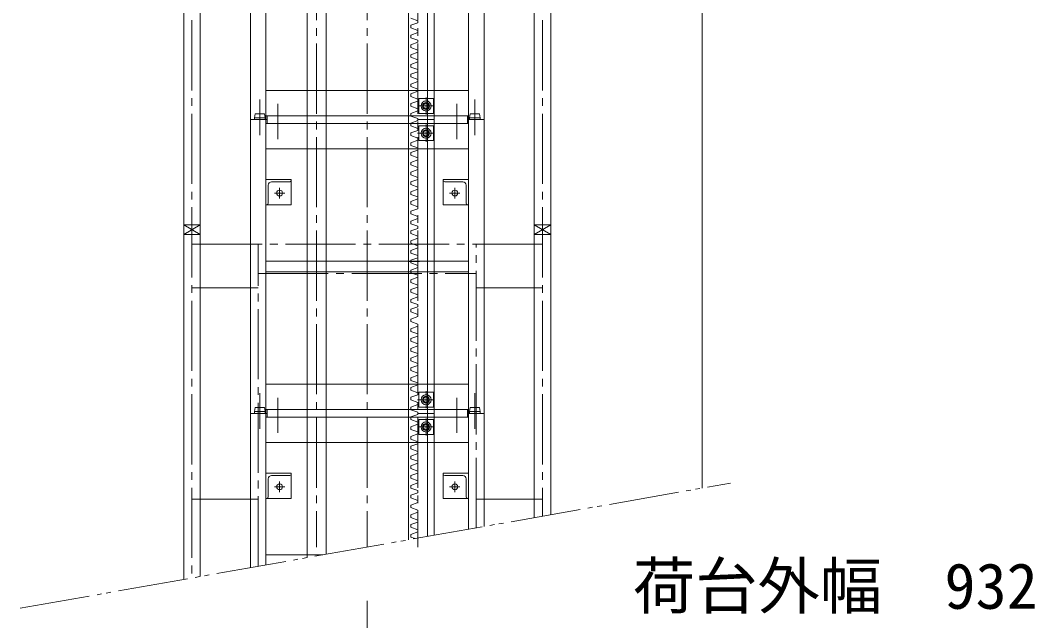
# Model space of a CAD drawing. Units: millimetres, scale not verified. Extents: x -7202 to 7173, y -9671 to 10206.
# Drawn here: x 3884 to 6489, y 2780 to 4321 of the extents above; entities that cross this region are included whole.
import ezdxf
from ezdxf.enums import TextEntityAlignment as Align

# ---------------------------------------------------------------- set-up
doc = ezdxf.new("R2010")
doc.units = ezdxf.units.MM
doc.header["$LTSCALE"] = 20
doc.linetypes.add('CHAIN2', pattern=[12, 9, -1, 1, -1])
doc.linetypes.add('DOUBLE_CHAIN2', pattern=[12.8, 9, -1, 0.6, -0.6, 0.6, -1])
for name, color, linetype, lineweight in [('0-1_10 常用実線', 3, 'Continuous', 18), ('0-3_12 常用一点鎖線', 3, 'CHAIN2', 18), ('0-5_05 寸法', 3, 'Continuous', 18), ('0-6_30 補完実線', 6, 'Continuous', 18), ('0-8_13 常用二点鎖線', 3, 'DOUBLE_CHAIN2', 18), ('0-B_20 準用実線', 4, 'Continuous', 18), ('0-C_22 準用一点鎖線', 4, 'CHAIN2', 18), ('0-E_80 躯体A', 1, 'Continuous', 18)]:
    doc.layers.add(name, color=color, linetype=linetype, lineweight=lineweight)
doc.styles.add('ＭＳ ゴシック', font='')
doc.styles.get('ＭＳ ゴシック').set_extended_font_data('MS Gothic')

msp = doc.modelspace()

# ---------------------------------------------------------------- linework, layer by layer
at = {"layer": '0-1_10 常用実線'}
for p, q in [((4475.23, 4820.42), (4475.23, 4066.42)), ((4515.23, 4820.42), (4515.23, 4066.42)), ((5035.23, 4820.42), (5035.23, 4066.42)), ((5075.23, 4066.42), (5075.23, 4820.42)), ((4887.23, 4326.96), (4905.23, 4320.41)), ((4887.23, 4308.57), (4905.23, 4315.12)), ((4887.23, 4301.83), (4887.23, 4308.57)), ((4887.23, 4301.83), (4905.23, 4295.27)), ((4905.23, 4320.41), (4905.23, 4315.12)), ((4887.23, 4283.44), (4905.23, 4289.99)), ((4887.23, 4276.69), (4887.23, 4283.44)), ((4887.23, 4276.69), (4905.23, 4270.14)), ((4905.23, 4295.27), (4905.23, 4289.99)), ((4887.23, 4258.3), (4905.23, 4264.85)), ((4887.23, 4251.56), (4887.23, 4258.3)), ((4887.23, 4251.56), (4905.23, 4245.01)), ((4905.23, 4270.14), (4905.23, 4264.85)), ((4887.23, 4233.17), (4905.23, 4239.72)), ((4887.23, 4226.43), (4887.23, 4233.17)), ((4887.23, 4226.43), (4905.23, 4219.88)), ((4905.23, 4245.01), (4905.23, 4239.72)), ((4905.23, 4219.88), (4905.23, 4214.59)), ((4887.23, 4208.04), (4905.23, 4214.59)), ((4887.23, 4201.29), (4887.23, 4208.04)), ((4887.23, 4201.29), (4905.23, 4194.74)), ((4905.23, 4194.74), (4905.23, 4189.46)), ((4887.23, 4182.9), (4905.23, 4189.46)), ((4887.23, 4176.16), (4887.23, 4182.9)), ((4887.23, 4176.16), (4905.23, 4169.61)), ((4905.23, 4169.61), (4905.23, 4164.32)), ((4775.23, 4141.42), (4515.23, 4141.42)), ((4775.23, 4141.42), (5035.23, 4141.42)), ((4887.23, 4157.77), (4905.23, 4164.32)), ((4887.23, 4151.03), (4887.23, 4157.77)), ((4887.23, 4151.03), (4905.23, 4144.48)), ((4905.23, 4144.48), (4905.23, 4139.19)), ((4887.23, 4132.64), (4905.23, 4139.19)), ((4887.23, 4125.9), (4887.23, 4132.64)), ((4887.23, 4125.9), (4905.23, 4119.34)), ((4905.23, 4119.34), (4905.23, 4114.06)), ((4907.23, 4082.42), (4907.23, 4120.42)), ((4945.23, 4120.42), (4907.23, 4120.42)), ((4945.23, 4082.42), (4945.23, 4120.42)), ((4887.23, 4107.51), (4905.23, 4114.06)), ((4887.23, 4100.76), (4887.23, 4107.51)), ((4887.23, 4100.76), (4905.23, 4094.21)), ((4905.23, 4094.21), (4905.23, 4088.92)), ((4475.23, 4066.42), (4518.23, 4066.42)), ((4475.23, 4066.42), (4518.23, 4066.42)), ((4475.23, 4066.42), (4475.23, 3312.42)), ((4487.23, 4081.42), (4485.73, 4071.42)), ((4485.73, 4066.42), (4485.73, 4071.42)), ((4512.73, 4071.42), (4485.73, 4071.42)), ((4511.23, 4081.42), (4487.23, 4081.42)), ((4511.23, 4081.42), (4512.73, 4071.42)), ((4512.73, 4066.42), (4512.73, 4071.42)), ((4775.23, 4076.42), (4515.23, 4076.42)), ((4515.23, 4066.42), (4515.23, 3312.42)), ((4518.23, 4076.42), (4518.23, 4066.42)), ((4518.23, 4056.42), (4518.23, 4066.42)), ((4649.23, 4076.42), (4599.23, 4076.42)), ((4775.23, 4076.42), (5035.23, 4076.42)), ((4887.23, 4082.37), (4905.23, 4088.92)), ((4887.23, 4075.63), (4887.23, 4082.37)), ((4887.23, 4075.63), (4905.23, 4069.08)), ((4887.23, 4057.23), (4905.23, 4063.78)), ((4905.23, 4069.08), (4905.23, 4066.42)), ((4947.23, 4066.42), (4905.23, 4066.42)), ((4905.23, 4066.42), (4905.23, 4063.78)), ((4945.23, 4082.42), (4907.23, 4082.42)), ((5032.23, 4076.42), (5032.23, 4066.42)), ((5075.23, 4066.42), (5032.23, 4066.42)), ((5075.23, 4066.42), (5032.23, 4066.42)), ((5032.23, 4056.42), (5032.23, 4066.42)), ((5035.23, 4066.42), (5035.23, 3312.42)), ((5039.23, 4081.42), (5037.73, 4071.42)), ((5037.73, 4066.42), (5037.73, 4071.42)), ((5037.73, 4071.42), (5064.73, 4071.42)), ((5039.23, 4081.42), (5063.23, 4081.42)), ((5063.23, 4081.42), (5064.73, 4071.42)), ((5064.73, 4066.42), (5064.73, 4071.42)), ((5075.23, 3312.42), (5075.23, 4066.42)), ((4775.23, 4056.42), (4515.23, 4056.42)), ((4775.23, 4056.42), (5035.23, 4056.42)), ((4887.23, 4050.49), (4887.23, 4057.23)), ((4887.23, 4050.49), (4905.23, 4043.93)), ((4887.23, 4032.1), (4905.23, 4038.65)), ((4905.23, 4043.93), (4905.23, 4038.65)), ((4907.23, 4050.42), (4907.23, 4012.42)), ((4945.23, 4050.42), (4907.23, 4050.42)), ((4945.23, 4050.42), (4945.23, 4012.42)), ((4887.23, 4025.35), (4887.23, 4032.1)), ((4887.23, 4025.35), (4905.23, 4018.8)), ((4887.23, 4006.96), (4905.23, 4013.51)), ((4905.23, 4018.8), (4905.23, 4013.51)), ((4945.23, 4012.42), (4907.23, 4012.42)), ((4775.23, 3991.42), (4515.23, 3991.42)), ((4775.23, 3991.42), (5035.23, 3991.42)), ((4887.23, 4000.22), (4887.23, 4006.96)), ((4887.23, 4000.22), (4905.23, 3993.67)), ((4887.23, 3981.83), (4905.23, 3988.38)), ((4905.23, 3993.67), (4905.23, 3988.38)), ((4887.23, 3975.09), (4887.23, 3981.83)), ((4887.23, 3975.09), (4905.23, 3968.54)), ((4887.23, 3956.7), (4905.23, 3963.25)), ((4905.23, 3968.54), (4905.23, 3963.25)), ((4887.23, 3949.95), (4887.23, 3956.7)), ((4887.23, 3949.95), (4905.23, 3943.4)), ((4887.23, 3931.56), (4905.23, 3938.12)), ((4905.23, 3943.4), (4905.23, 3938.12)), ((4515.23, 3925.42), (4515.23, 3931.42)), ((4515.23, 3912.92), (4580.23, 3912.92)), ((4515.23, 3912.92), (4515.23, 3847.92)), ((4576.23, 3906.92), (4529.73, 3906.92)), ((4580.23, 3910.92), (4580.23, 3912.92)), ((4887.23, 3924.82), (4887.23, 3931.56)), ((4887.23, 3924.82), (4905.23, 3918.27)), ((4887.23, 3906.43), (4905.23, 3912.98)), ((4905.23, 3918.27), (4905.23, 3912.98)), ((5035.23, 3912.92), (4970.23, 3912.92)), ((4970.23, 3910.92), (4970.23, 3912.92)), ((4974.23, 3906.92), (5020.73, 3906.92)), ((5035.23, 3925.42), (5035.23, 3931.42)), ((5035.23, 3912.92), (5035.23, 3847.92)), ((4521.23, 3851.92), (4521.23, 3898.42)), ((4887.23, 3899.69), (4887.23, 3906.43)), ((4887.23, 3899.69), (4905.23, 3893.14)), ((4887.23, 3881.3), (4905.23, 3887.85)), ((4887.23, 3874.56), (4887.23, 3881.3)), ((4905.23, 3893.14), (4905.23, 3887.85)), ((5029.23, 3851.92), (5029.23, 3898.42)), ((4887.23, 3874.56), (4905.23, 3868)), ((4887.23, 3856.17), (4905.23, 3862.72)), ((4887.23, 3849.42), (4887.23, 3856.17)), ((4905.23, 3868), (4905.23, 3862.72)), ((4517.23, 3847.92), (4515.23, 3847.92)), ((4887.23, 3849.42), (4905.23, 3842.87)), ((4887.23, 3831.03), (4905.23, 3837.58)), ((4887.23, 3824.29), (4887.23, 3831.03)), ((4905.23, 3842.87), (4905.23, 3837.58)), ((5033.23, 3847.92), (5035.23, 3847.92)), ((4887.23, 3824.29), (4905.23, 3817.74)), ((4887.23, 3805.9), (4905.23, 3812.45)), ((4887.23, 3799.16), (4887.23, 3805.9)), ((4905.23, 3817.74), (4905.23, 3812.45)), ((4887.23, 3799.16), (4905.23, 3792.6)), ((4887.23, 3780.77), (4905.23, 3787.32)), ((4887.23, 3774.02), (4887.23, 3780.77)), ((4905.23, 3792.6), (4905.23, 3787.32)), ((4887.23, 3774.02), (4905.23, 3767.47)), ((4887.23, 3755.63), (4905.23, 3762.18)), ((4887.23, 3748.89), (4887.23, 3755.63)), ((4905.23, 3767.47), (4905.23, 3762.18)), ((4887.23, 3748.89), (4905.23, 3742.34)), ((4887.23, 3730.5), (4905.23, 3737.05)), ((4887.23, 3723.76), (4887.23, 3730.5)), ((4905.23, 3742.34), (4905.23, 3737.05)), ((4515.23, 3703.02), (4775.23, 3703.02)), ((5035.23, 3703.02), (4775.23, 3703.02)), ((4883.26, 3702), (4908.95, 3702)), ((4887.23, 3723.76), (4905.23, 3717.21)), ((4887.23, 3705.37), (4905.23, 3711.92)), ((4887.23, 3698.62), (4887.23, 3705.37)), ((4887.23, 3698.62), (4905.23, 3692.07)), ((4905.23, 3717.21), (4905.23, 3711.92)), ((4515.23, 3675.82), (4775.23, 3675.82)), ((5035.23, 3675.82), (4775.23, 3675.82)), ((4887.23, 3680.23), (4905.23, 3686.79)), ((4887.23, 3673.49), (4887.23, 3680.23)), ((4887.23, 3673.49), (4905.23, 3666.94)), ((4905.23, 3692.07), (4905.23, 3686.79)), ((4887.23, 3655.1), (4905.23, 3661.65)), ((4887.23, 3648.36), (4887.23, 3655.1)), ((4887.23, 3648.36), (4905.23, 3641.81)), ((4905.23, 3666.94), (4905.23, 3661.65)), ((4887.23, 3629.97), (4905.23, 3636.52)), ((4887.23, 3623.23), (4887.23, 3629.97)), ((4887.23, 3623.23), (4905.23, 3616.67)), ((4905.23, 3641.81), (4905.23, 3636.52)), ((4887.23, 3604.84), (4905.23, 3611.39)), ((4887.23, 3598.09), (4887.23, 3604.84)), ((4887.23, 3598.09), (4905.23, 3591.54)), ((4905.23, 3616.67), (4905.23, 3611.39)), ((4887.23, 3579.7), (4905.23, 3586.25)), ((4887.23, 3572.96), (4887.23, 3579.7)), ((4887.23, 3572.96), (4905.23, 3566.41)), ((4905.23, 3591.54), (4905.23, 3586.25)), ((4887.23, 3554.57), (4905.23, 3561.12)), ((4887.23, 3547.83), (4887.23, 3554.57)), ((4887.23, 3547.83), (4905.23, 3541.27)), ((4905.23, 3566.41), (4905.23, 3561.12)), ((4887.23, 3529.44), (4905.23, 3535.99)), ((4887.23, 3522.69), (4887.23, 3529.44)), ((4887.23, 3522.69), (4905.23, 3516.14)), ((4905.23, 3541.27), (4905.23, 3535.99)), ((4887.23, 3504.3), (4905.23, 3510.85)), ((4887.23, 3497.56), (4887.23, 3504.3)), ((4887.23, 3497.56), (4905.23, 3491.01)), ((4905.23, 3516.14), (4905.23, 3510.85)), ((4905.23, 3491.01), (4905.23, 3485.72)), ((4887.23, 3479.17), (4905.23, 3485.72)), ((4887.23, 3472.43), (4887.23, 3479.17)), ((4887.23, 3472.43), (4905.23, 3465.88)), ((4905.23, 3465.88), (4905.23, 3460.59)), ((4887.23, 3454.04), (4905.23, 3460.59)), ((4887.23, 3447.29), (4887.23, 3454.04)), ((4887.23, 3447.29), (4905.23, 3440.74)), ((4905.23, 3440.74), (4905.23, 3435.46)), ((4887.23, 3428.9), (4905.23, 3435.46)), ((4887.23, 3422.16), (4887.23, 3428.9)), ((4887.23, 3422.16), (4905.23, 3415.61)), ((4905.23, 3415.61), (4905.23, 3410.32)), ((4775.23, 3387.42), (4515.23, 3387.42)), ((4775.23, 3387.42), (5035.23, 3387.42)), ((4887.23, 3403.77), (4905.23, 3410.32)), ((4887.23, 3397.03), (4887.23, 3403.77)), ((4887.23, 3397.03), (4905.23, 3390.48)), ((4905.23, 3390.48), (4905.23, 3385.19)), ((4887.23, 3378.64), (4905.23, 3385.19)), ((4887.23, 3371.9), (4887.23, 3378.64)), ((4887.23, 3371.9), (4905.23, 3365.34)), ((4887.23, 3353.51), (4905.23, 3360.06)), ((4905.23, 3365.34), (4905.23, 3360.06)), ((4907.23, 3328.42), (4907.23, 3366.42)), ((4945.23, 3366.42), (4907.23, 3366.42)), ((4945.23, 3328.42), (4945.23, 3366.42)), ((4887.23, 3346.76), (4887.23, 3353.51)), ((4887.23, 3346.76), (4905.23, 3340.21)), ((4887.23, 3328.37), (4905.23, 3334.92)), ((4905.23, 3340.21), (4905.23, 3334.92)), ((4475.23, 3312.42), (4518.23, 3312.42)), ((4475.23, 3312.42), (4518.23, 3312.42)), ((4475.23, 3312.42), (4475.23, 2916.24)), ((4487.23, 3327.42), (4485.73, 3317.42)), ((4485.73, 3312.42), (4485.73, 3317.42)), ((4512.73, 3317.42), (4485.73, 3317.42)), ((4511.23, 3327.42), (4487.23, 3327.42)), ((4511.23, 3327.42), (4512.73, 3317.42)), ((4512.73, 3312.42), (4512.73, 3317.42)), ((4775.23, 3322.42), (4515.23, 3322.42)), ((4515.23, 3312.42), (4515.23, 2923.29)), ((4518.23, 3322.42), (4518.23, 3312.42)), ((4518.23, 3302.42), (4518.23, 3312.42)), ((4649.23, 3322.42), (4599.23, 3322.42)), ((4775.23, 3322.42), (5035.23, 3322.42)), ((4887.23, 3321.63), (4887.23, 3328.37)), ((4887.23, 3321.63), (4905.23, 3315.08)), ((4887.23, 3303.23), (4905.23, 3309.78)), ((4905.23, 3315.08), (4905.23, 3312.42)), ((4947.23, 3312.42), (4905.23, 3312.42)), ((4905.23, 3312.42), (4905.23, 3309.78)), ((4945.23, 3328.42), (4907.23, 3328.42)), ((5032.23, 3322.42), (5032.23, 3312.42)), ((5075.23, 3312.42), (5032.23, 3312.42)), ((5075.23, 3312.42), (5032.23, 3312.42)), ((5032.23, 3302.42), (5032.23, 3312.42)), ((5035.23, 3312.42), (5035.23, 3014.98)), ((5039.23, 3327.42), (5037.73, 3317.42)), ((5037.73, 3312.42), (5037.73, 3317.42)), ((5037.73, 3317.42), (5064.73, 3317.42)), ((5039.23, 3327.42), (5063.23, 3327.42)), ((5063.23, 3327.42), (5064.73, 3317.42)), ((5064.73, 3312.42), (5064.73, 3317.42)), ((5075.23, 3022.04), (5075.23, 3312.42)), ((4775.23, 3302.42), (4515.23, 3302.42)), ((4775.23, 3302.42), (5035.23, 3302.42)), ((4887.23, 3296.49), (4887.23, 3303.23)), ((4887.23, 3296.49), (4905.23, 3289.93)), ((4887.23, 3278.1), (4905.23, 3284.65)), ((4905.23, 3289.93), (4905.23, 3284.65)), ((4907.23, 3296.42), (4907.23, 3258.42)), ((4945.23, 3296.42), (4907.23, 3296.42)), ((4945.23, 3296.42), (4945.23, 3258.42)), ((4887.23, 3271.35), (4887.23, 3278.1)), ((4887.23, 3271.35), (4905.23, 3264.8)), ((4887.23, 3252.96), (4905.23, 3259.51)), ((4905.23, 3264.8), (4905.23, 3259.51)), ((4945.23, 3258.42), (4907.23, 3258.42)), ((4775.23, 3237.42), (4515.23, 3237.42)), ((4775.23, 3237.42), (5035.23, 3237.42)), ((4887.23, 3246.22), (4887.23, 3252.96)), ((4887.23, 3246.22), (4905.23, 3239.67)), ((4887.23, 3227.83), (4905.23, 3234.38)), ((4905.23, 3239.67), (4905.23, 3234.38)), ((4887.23, 3221.09), (4887.23, 3227.83)), ((4887.23, 3221.09), (4905.23, 3214.54)), ((4887.23, 3202.7), (4905.23, 3209.25)), ((4905.23, 3214.54), (4905.23, 3209.25)), ((4887.23, 3195.95), (4887.23, 3202.7)), ((4887.23, 3195.95), (4905.23, 3189.4)), ((4887.23, 3177.56), (4905.23, 3184.12)), ((4905.23, 3189.4), (4905.23, 3184.12)), ((4515.23, 3171.42), (4515.23, 3177.42)), ((4515.23, 3158.92), (4580.23, 3158.92)), ((4515.23, 3158.92), (4515.23, 3093.92)), ((4576.23, 3152.92), (4529.73, 3152.92)), ((4580.23, 3156.92), (4580.23, 3158.92)), ((4887.23, 3170.82), (4887.23, 3177.56)), ((4887.23, 3170.82), (4905.23, 3164.27)), ((4887.23, 3152.43), (4905.23, 3158.98)), ((4887.23, 3145.69), (4887.23, 3152.43)), ((4905.23, 3164.27), (4905.23, 3158.98)), ((5035.23, 3158.92), (4970.23, 3158.92)), ((4970.23, 3156.92), (4970.23, 3158.92)), ((4974.23, 3152.92), (5020.73, 3152.92)), ((5035.23, 3171.42), (5035.23, 3177.42)), ((5035.23, 3158.92), (5035.23, 3093.92)), ((4521.23, 3097.92), (4521.23, 3144.42)), ((4887.23, 3145.69), (4905.23, 3139.14)), ((4887.23, 3127.3), (4905.23, 3133.85)), ((4887.23, 3120.56), (4887.23, 3127.3)), ((4905.23, 3139.14), (4905.23, 3133.85)), ((5029.23, 3097.92), (5029.23, 3144.42)), ((4887.23, 3120.56), (4905.23, 3114)), ((4887.23, 3102.17), (4905.23, 3108.72)), ((4887.23, 3095.42), (4887.23, 3102.17)), ((4905.23, 3114), (4905.23, 3108.72)), ((4517.23, 3093.92), (4515.23, 3093.92)), ((4887.23, 3095.42), (4905.23, 3088.87)), ((4887.23, 3077.03), (4905.23, 3083.58)), ((4887.23, 3070.29), (4887.23, 3077.03)), ((4905.23, 3088.87), (4905.23, 3083.58)), ((5033.23, 3093.92), (5035.23, 3093.92)), ((4887.23, 3070.29), (4905.23, 3063.74)), ((4887.23, 3051.9), (4905.23, 3058.45)), ((4887.23, 3045.16), (4887.23, 3051.9)), ((4905.23, 3063.74), (4905.23, 3058.45)), ((4887.23, 3045.16), (4905.23, 3038.6)), ((4887.23, 3026.77), (4905.23, 3033.32)), ((4887.23, 3020.02), (4887.23, 3026.77)), ((4905.23, 3038.6), (4905.23, 3033.32)), ((4887.23, 3020.02), (4905.23, 3013.47)), ((4887.23, 3001.63), (4905.23, 3008.18)), ((4887.23, 2994.89), (4887.23, 3001.63)), ((4905.23, 3013.47), (4905.23, 3008.18)), ((4887.23, 2994.89), (4898.34, 2990.85)), ((4515.23, 2949.02), (4661.16, 2949.02))]:
    msp.add_line(p, q, dxfattribs=at)
for points in [[(4947.23, 4066.42), (4947.23, 4820.42), (4905.23, 4820.42)], [(4947.23, 3312.42), (4947.23, 4066.42), (4905.23, 4066.42)], [(4580.23, 3912.92), (4580.23, 3847.92), (4515.23, 3847.92)], [(4970.23, 3912.92), (4970.23, 3847.92), (5035.23, 3847.92)], [(4947.23, 2999.47), (4947.23, 3312.42), (4905.23, 3312.42)], [(4580.23, 3158.92), (4580.23, 3093.92), (4515.23, 3093.92)], [(4970.23, 3158.92), (4970.23, 3093.92), (5035.23, 3093.92)]]:
    msp.add_lwpolyline(points, dxfattribs=at)
for centre, radius in [((4926.23, 4101.42), 13), ((4926.23, 4101.42), 9), ((4926.23, 4101.42), 8), ((4926.23, 4101.42), 7.1), ((4926.23, 4031.42), 13), ((4926.23, 4031.42), 9), ((4926.23, 4031.42), 8), ((4926.23, 4031.42), 7.1), ((4550.23, 3877.92), 7.5), ((5000.23, 3877.92), 7.5), ((4926.23, 3347.42), 13), ((4926.23, 3347.42), 9), ((4926.23, 3347.42), 8), ((4926.23, 3347.42), 7.1), ((4926.23, 3277.42), 13), ((4926.23, 3277.42), 9), ((4926.23, 3277.42), 8), ((4926.23, 3277.42), 7.1), ((4550.23, 3123.92), 7.5), ((5000.23, 3123.92), 7.5)]:
    msp.add_circle(centre, radius, dxfattribs=at)
for centre, radius, start, end in [((4529.73, 3898.42), 8.5, 90, 180), ((4576.23, 3910.92), 4, 270, 0), ((4974.23, 3910.92), 4, 180, 270), ((5020.73, 3898.42), 8.5, 0, 90), ((4517.23, 3851.92), 4, 270, 0), ((5033.23, 3851.92), 4, 180, 270), ((4529.73, 3144.42), 8.5, 90, 180), ((4576.23, 3156.92), 4, 270, 0), ((4974.23, 3156.92), 4, 180, 270), ((5020.73, 3144.42), 8.5, 0, 90), ((4517.23, 3097.92), 4, 270, 0), ((5033.23, 3097.92), 4, 180, 270)]:
    msp.add_arc(centre, radius, start, end, dxfattribs=at)
at = {"layer": '0-3_12 常用一点鎖線'}
for p, q in [((4645.23, 5701.42), (4645.23, 2969.14)), ((4775.23, 5701.42), (4775.23, 2969.14)), ((4905.23, 5701.42), (4905.23, 2969.14)), ((4499.23, 4118.25), (4499.23, 4061.31)), ((4926.23, 4079.37), (4926.23, 4123.48)), ((4926.23, 4084.38), (4926.23, 4118.48)), ((5051.23, 4118.25), (5051.23, 4061.31)), ((4545.23, 4106.58), (4545.23, 4065.94)), ((4948.28, 4101.42), (4904.18, 4101.42)), ((4909.44, 4101.42), (4942.47, 4101.42)), ((5005.23, 4106.58), (5005.23, 4065.94)), ((4499.23, 4026.59), (4499.23, 4084.58)), ((4545.23, 4016.27), (4545.23, 4066.91)), ((5005.23, 4016.27), (5005.23, 4066.91)), ((5051.23, 4026.59), (5051.23, 4084.58)), ((4926.23, 4053.48), (4926.23, 4009.37)), ((4926.23, 4014.38), (4926.23, 4048.48)), ((4948.28, 4031.42), (4904.18, 4031.42)), ((4909.44, 4031.42), (4942.47, 4031.42)), ((4550.23, 3863.73), (4550.23, 3891.37)), ((5000.23, 3863.73), (5000.23, 3891.37)), ((4537.2, 3877.92), (4563.94, 3877.92)), ((5013.25, 3877.92), (4986.52, 3877.92)), ((4499.23, 3364.25), (4499.23, 3307.31)), ((4926.23, 3325.37), (4926.23, 3369.48)), ((4926.23, 3330.38), (4926.23, 3364.48)), ((5051.23, 3364.25), (5051.23, 3307.31)), ((4545.23, 3352.58), (4545.23, 3311.94)), ((4948.28, 3347.42), (4904.18, 3347.42)), ((4909.44, 3347.42), (4942.47, 3347.42)), ((5005.23, 3352.58), (5005.23, 3311.94)), ((4499.23, 3272.59), (4499.23, 3330.58)), ((4545.23, 3262.27), (4545.23, 3312.91)), ((5005.23, 3262.27), (5005.23, 3312.91)), ((5051.23, 3272.59), (5051.23, 3330.58)), ((4926.23, 3299.48), (4926.23, 3255.37)), ((4926.23, 3260.38), (4926.23, 3294.48)), ((4948.28, 3277.42), (4904.18, 3277.42)), ((4909.44, 3277.42), (4942.47, 3277.42)), ((4550.23, 3109.73), (4550.23, 3137.37)), ((5000.23, 3109.73), (5000.23, 3137.37)), ((4537.2, 3123.92), (4563.94, 3123.92)), ((5013.25, 3123.92), (4986.52, 3123.92)), ((4775.23, 2831.11), (4775.23, -202.97))]:
    msp.add_line(p, q, dxfattribs=at)
at = {"layer": '0-6_30 補完実線'}
for p, q in [((4620.93, 5612.72), (4620.93, 2941.93)), ((4669.53, 2950.5), (4669.53, 5612.72)), ((4880.93, 5612.72), (4880.93, 2987.78)), ((4929.53, 2996.34), (4929.53, 5612.72))]:
    msp.add_line(p, q, dxfattribs=at)
at = {"layer": '0-8_13 常用二点鎖線'}
msp.add_line((3884.38, 2812.06), (5707.9, 3133.59), dxfattribs=at)
at = {"layer": '0-B_20 準用実線'}
for p, q in [((4303.88, 2886.03), (4303.88, 5496.42)), ((4346.58, 5496.42), (4346.58, 2893.55)), ((5203.88, 5496.42), (5203.88, 3044.72)), ((5246.58, 3052.25), (5246.58, 5496.42)), ((4303.88, 3796.42), (4303.88, 3771.42)), ((4303.88, 3796.42), (4303.88, 3771.42)), ((4303.88, 3796.42), (4303.88, 3771.42)), ((4303.88, 3796.42), (4346.58, 3796.42)), ((4303.88, 3796.42), (4346.58, 3771.42)), ((4303.88, 3771.42), (4346.58, 3796.42)), ((4346.58, 3796.42), (4346.58, 3771.42)), ((4346.58, 3796.42), (4346.58, 3771.42)), ((4346.58, 3796.42), (4346.58, 3771.42)), ((5203.88, 3796.42), (5203.88, 3771.42)), ((5203.88, 3796.42), (5203.88, 3771.42)), ((5203.88, 3796.42), (5203.88, 3771.42)), ((5203.88, 3796.42), (5246.58, 3796.42)), ((5203.88, 3796.42), (5246.58, 3771.42)), ((5203.88, 3771.42), (5246.58, 3796.42)), ((5246.58, 3796.42), (5246.58, 3771.42)), ((5246.58, 3796.42), (5246.58, 3771.42)), ((5246.58, 3796.42), (5246.58, 3771.42)), ((4346.58, 3771.42), (4303.88, 3771.42)), ((4303.88, 3771.42), (4346.58, 3771.42)), ((5203.88, 3771.42), (5246.58, 3771.42)), ((5203.88, 3771.42), (5246.58, 3771.42))]:
    msp.add_line(p, q, dxfattribs=at)
at = {"layer": '0-C_22 準用一点鎖線'}
for p, q in [((4325.23, 5521.42), (4325.23, 2889.79)), ((5225.23, 5521.42), (5225.23, 3048.48)), ((4325.23, 3746.42), (5225.23, 3746.42)), ((4495.23, 2919.77), (4495.23, 3746.42)), ((5055.23, 3018.51), (5055.23, 3746.42)), ((4495.23, 3671.42), (5055.23, 3671.42)), ((4495.23, 3634.42), (4325.23, 3634.42)), ((5055.23, 3634.42), (5225.23, 3634.42)), ((4495.23, 3092.42), (4325.23, 3092.42)), ((5055.23, 3092.42), (5225.23, 3092.42))]:
    msp.add_line(p, q, dxfattribs=at)
at = {"layer": '0-E_80 躯体A'}
msp.add_line((5634.73, 3120.69), (5634.73, 5521.42), dxfattribs=at)

# ---------------------------------------------------------------- texts
at = {"layer": '0-5_05 寸法', "color": 7, "style": 'ＭＳ ゴシック'}
msp.add_text('荷台外幅\u3000932', height=117.3, dxfattribs=at).set_placement((5457.23, 2775.45), align=Align.BOTTOM_LEFT)

doc.saveas('drawing.dxf')
